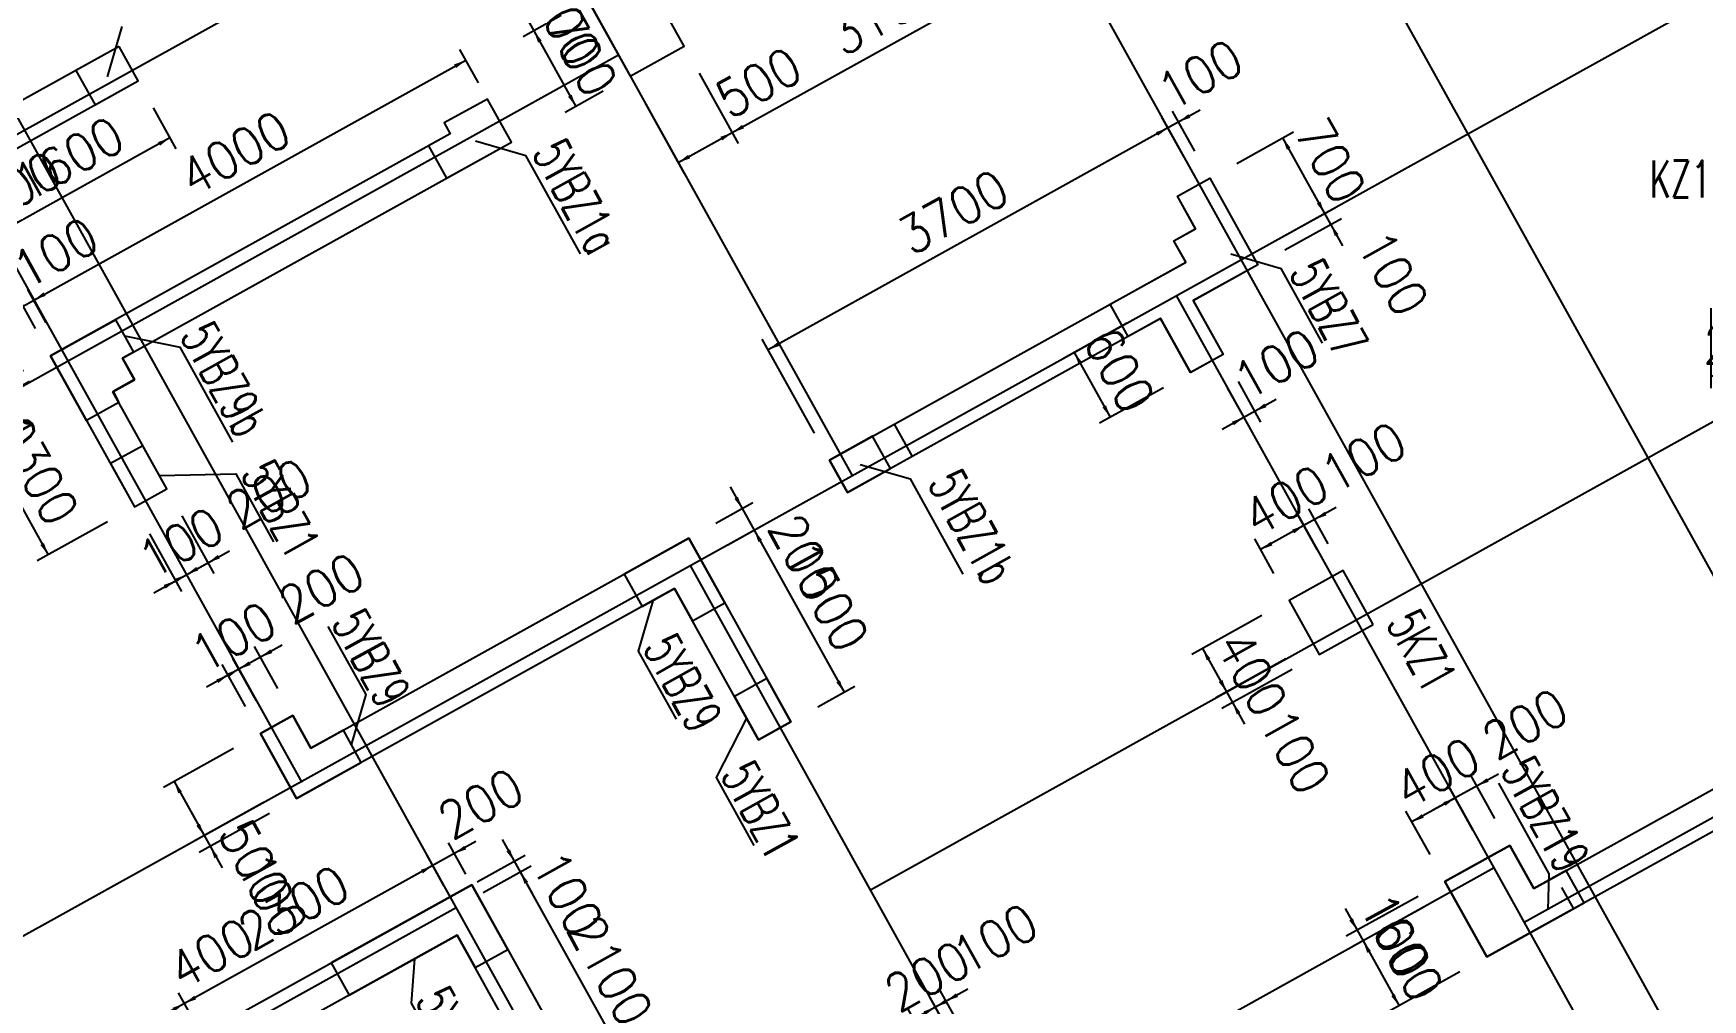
# Model space of a CAD drawing. Extents: x 387171 to 699106, y 11966 to 245688.
# Drawn here: x 496731 to 510241, y 121689 to 129511 of the extents above; entities that cross this region are included whole.
import ezdxf

# ---------------------------------------------------------------- set-up
doc = ezdxf.new("R2010")
doc.units = 0
doc.header["$LTSCALE"] = 100
doc.header["$MEASUREMENT"] = 0
doc.linetypes.add('DASHED', pattern=[19.05, 12.7, -6.35])
for name, color, linetype in [('b边缘构件', 235, 'Continuous'), ('colu-主楼', 7, 'Continuous'), ('COLU_DASH', 9, 'DASHED'), ('DIM', 3, 'Continuous'), ('DOTE', 253, 'Continuous'), ('NUM', 7, 'Continuous'), ('wall-主楼', 2, 'Continuous'), ('Y阴影', 254, 'Continuous'), ('小尺寸', 4, 'Continuous'), ('边缘构件标注', 1, 'Continuous')]:
    doc.layers.add(name, color=color, linetype=linetype)
doc.styles.get("Standard").update_dxf_attribs({"font": 'standard'})
doc.dimstyles.get("Standard").update_dxf_attribs({"dimtxt": 300, "dimasz": 100, "dimexe": 100, "dimexo": 250, "dimgap": 100, "dimtad": 0, "dimtoh": 1, "dimdec": 0, "dimdsep": 46, "dimcen": 0.09, "dimclrt": 7, "dimadec": 0, "dimazin": 0, "dimtfac": 1, "dimtdec": 4, "dimtofl": 0, "dimtmove": 0, "dimatfit": 3, "dimfxl": 1, "dimtolj": 1, "dimtzin": 0, "dimarcsym": 0})

# ---------------------------------------------------------------- blocks, each defined once
blk = doc.blocks.new('*D3189')
at = {"layer": '小尺寸', "color": 0, "linetype": 'ByBlock', "lineweight": -2}
for p, q in [((507276, 125672), (506839, 125429)), ((507210, 125380), (507053, 125663)), ((507122, 125332), (506965, 125614))]:
    blk.add_line(p, q, dxfattribs=at)
for points in [[(507014, 125527), (506935, 125463), (506918, 125493)], [(507101, 125575), (507181, 125638), (507197, 125609)]]:
    blk.add_solid(points, dxfattribs=at)
at = {"layer": '小尺寸', "color": 7, "linetype": 'Continuous', "lineweight": -2, "insert": (507496, 126080), "char_height": 300, "width": 476.67, "attachment_point": 5, "rotation": 29.0454}
blk.add_mtext('100', dxfattribs=at)
blk = doc.blocks.new('*D3928')
at = {"layer": '小尺寸', "color": 0, "linetype": 'ByBlock', "lineweight": -2}
for p, q in [((507014, 125527), (506664, 125332)), ((507122, 125332), (506965, 125614)), ((506772, 125138), (506616, 125420))]:
    blk.add_line(p, q, dxfattribs=at)
for points in [[(507014, 125527), (506935, 125463), (506918, 125493)], [(506664, 125332), (506744, 125395), (506760, 125366)]]:
    blk.add_solid(points, dxfattribs=at)
at = {"layer": '小尺寸', "color": 7, "linetype": 'Continuous', "lineweight": -2, "insert": (506867, 125731), "char_height": 300, "width": 576.67, "attachment_point": 5, "rotation": 29.0454}
blk.add_mtext('400', dxfattribs=at)
blk = doc.blocks.new('*D3525')
at = {"layer": '小尺寸', "color": 0, "linetype": 'ByBlock', "lineweight": -2}
for p, q in [((506675, 124798), (506107, 124482)), ((506194, 124531), (506389, 124181)), ((506869, 124448), (506301, 124132))]:
    blk.add_line(p, q, dxfattribs=at)
for points in [[(506194, 124531), (506257, 124451), (506228, 124435)], [(506389, 124181), (506325, 124260), (506355, 124277)]]:
    blk.add_solid(points, dxfattribs=at)
at = {"layer": '小尺寸', "color": 7, "linetype": 'Continuous', "lineweight": -2, "insert": (506593, 124328), "char_height": 300, "width": 576.67, "attachment_point": 5, "rotation": 299.0454}
blk.add_mtext('400', dxfattribs=at)
blk = doc.blocks.new('*D4419')
at = {"layer": '小尺寸', "color": 0, "linetype": 'ByBlock', "lineweight": -2}
for p, q in [((506869, 124448), (506301, 124132)), ((506291, 124356), (506534, 123919)), ((506918, 124361), (506350, 124045))]:
    blk.add_line(p, q, dxfattribs=at)
for points in [[(506389, 124181), (506325, 124260), (506355, 124277)], [(506437, 124094), (506500, 124014), (506471, 123998)]]:
    blk.add_solid(points, dxfattribs=at)
at = {"layer": '小尺寸', "color": 7, "linetype": 'Continuous', "lineweight": -2, "insert": (506942, 123699), "char_height": 300, "width": 476.67, "attachment_point": 5, "rotation": 299.0454}
blk.add_mtext('100', dxfattribs=at)
blk = doc.blocks.new('*D39')
at = {"layer": '小尺寸', "color": 0, "linetype": 'ByBlock', "lineweight": -2}
for p, q in [((501004, 129655), (500695, 129484)), ((500782, 129532), (501122, 128920)), ((501344, 129043), (501035, 128872))]:
    blk.add_line(p, q, dxfattribs=at)
for points in [[(500782, 129532), (500845, 129453), (500816, 129437)], [(501122, 128920), (501059, 128999), (501088, 129016)]]:
    blk.add_solid(points, dxfattribs=at)
at = {"layer": '小尺寸', "color": 7, "linetype": 'Continuous', "lineweight": -2, "insert": (501171, 129348), "char_height": 300, "width": 566.67, "attachment_point": 5, "rotation": 299.0454}
blk.add_mtext('700', dxfattribs=at)
blk = doc.blocks.new('*D4367')
at = {"layer": '小尺寸', "color": 0, "linetype": 'ByBlock', "lineweight": -2}
for p, q in [((502121, 129189), (502436, 128620)), ((501683, 128946), (501999, 128378)), ((501950, 128465), (502388, 128708))]:
    blk.add_line(p, q, dxfattribs=at)
for points in [[(502388, 128708), (502308, 128645), (502292, 128674)], [(501950, 128465), (502030, 128528), (502046, 128499)]]:
    blk.add_solid(points, dxfattribs=at)
at = {"layer": '小尺寸', "color": 7, "linetype": 'Continuous', "lineweight": -2, "insert": (502601, 129113), "char_height": 300, "width": 566.67, "attachment_point": 5, "rotation": 29.0454}
blk.add_mtext('500', dxfattribs=at)
blk = doc.blocks.new('*D1848')
at = {"layer": '小尺寸', "color": 0, "linetype": 'ByBlock', "lineweight": -2}
for p, q in [((496652, 126781), (496084, 126465)), ((496074, 126689), (496317, 126251)), ((496700, 126693), (496132, 126378))]:
    blk.add_line(p, q, dxfattribs=at)
for points in [[(496171, 126514), (496108, 126593), (496137, 126609)], [(496220, 126426), (496283, 126347), (496254, 126331)]]:
    blk.add_solid(points, dxfattribs=at)
at = {"layer": '小尺寸', "color": 7, "linetype": 'Continuous', "lineweight": -2, "insert": (496480, 126472), "char_height": 300, "width": 476.67, "attachment_point": 5, "rotation": 299.0454}
blk.add_mtext('100', dxfattribs=at)
blk = doc.blocks.new('*D2773')
at = {"layer": '小尺寸', "color": 0, "linetype": 'ByBlock', "lineweight": -2}
for p, q in [((496700, 126693), (496132, 126378)), ((496220, 126426), (496851, 125290)), ((497332, 125557), (496763, 125241))]:
    blk.add_line(p, q, dxfattribs=at)
for points in [[(496220, 126426), (496283, 126347), (496254, 126331)], [(496851, 125290), (496788, 125369), (496817, 125385)]]:
    blk.add_solid(points, dxfattribs=at)
at = {"layer": '小尺寸', "color": 7, "linetype": 'Continuous', "lineweight": -2, "insert": (496754, 125979), "char_height": 300, "width": 690, "attachment_point": 5, "rotation": 299.0454}
blk.add_mtext('1300', dxfattribs=at)
blk = doc.blocks.new('*D4433')
at = {"layer": '小尺寸', "color": 0, "linetype": 'ByBlock', "lineweight": -2}
for p, q in [((500588, 129882), (500879, 129357)), ((500907, 129830), (500598, 129658)), ((501004, 129655), (500695, 129484))]:
    blk.add_line(p, q, dxfattribs=at)
for points in [[(500685, 129707), (500622, 129786), (500651, 129802)], [(500782, 129532), (500845, 129453), (500816, 129437)]]:
    blk.add_solid(points, dxfattribs=at)
at = {"layer": '小尺寸', "color": 7, "linetype": 'Continuous', "lineweight": -2, "insert": (501033, 129596), "char_height": 300, "width": 566.67, "attachment_point": 5, "rotation": 299.0454}
blk.add_mtext('200', dxfattribs=at)
blk = doc.blocks.new('*D245')
at = {"layer": '小尺寸', "color": 0, "linetype": 'ByBlock', "lineweight": -2}
for p, q in [((504831, 130694), (505146, 130125)), ((502388, 128708), (505098, 130213)), ((502121, 129189), (502436, 128620))]:
    blk.add_line(p, q, dxfattribs=at)
for points in [[(505098, 130213), (505018, 130150), (505002, 130179)], [(502388, 128708), (502467, 128771), (502483, 128742)]]:
    blk.add_solid(points, dxfattribs=at)
at = {"layer": '小尺寸', "color": 7, "linetype": 'Continuous', "lineweight": -2, "insert": (503621, 129679), "char_height": 300, "width": 775, "attachment_point": 5, "rotation": 29.0454}
blk.add_mtext('3100', dxfattribs=at)
blk = doc.blocks.new('*D755')
at = {"layer": '小尺寸', "color": 0, "linetype": 'ByBlock', "lineweight": -2}
for p, q in [((505582, 127165), (505069, 126879)), ((505156, 126928), (505447, 126404)), ((505879, 126643), (505360, 126355))]:
    blk.add_line(p, q, dxfattribs=at)
for points in [[(505156, 126928), (505219, 126849), (505190, 126833)], [(505447, 126404), (505384, 126483), (505413, 126499)]]:
    blk.add_solid(points, dxfattribs=at)
at = {"layer": '小尺寸', "color": 7, "linetype": 'Continuous', "lineweight": -2, "insert": (505520, 126787), "char_height": 300, "width": 556.67, "attachment_point": 5, "rotation": 299.0454}
blk.add_mtext('600', dxfattribs=at)
blk = doc.blocks.new('*D377')
at = {"layer": '小尺寸', "color": 0, "linetype": 'ByBlock', "lineweight": -2}
for p, q in [((506472, 128459), (506930, 128714)), ((506842, 128665), (507182, 128053)), ((506812, 127848), (507269, 128102))]:
    blk.add_line(p, q, dxfattribs=at)
for points in [[(506842, 128665), (506905, 128586), (506876, 128570)], [(507182, 128053), (507119, 128133), (507148, 128149)]]:
    blk.add_solid(points, dxfattribs=at)
at = {"layer": '小尺寸', "color": 7, "linetype": 'Continuous', "lineweight": -2, "insert": (507231, 128481), "char_height": 300, "width": 566.67, "attachment_point": 5, "rotation": 299.0454}
blk.add_mtext('700', dxfattribs=at)
blk = doc.blocks.new('*D1267')
at = {"layer": '小尺寸', "color": 0, "linetype": 'ByBlock', "lineweight": -2}
for p, q in [((507085, 128228), (507328, 127791)), ((506812, 127848), (507269, 128102)), ((506860, 127760), (507318, 128014))]:
    blk.add_line(p, q, dxfattribs=at)
for points in [[(507182, 128053), (507119, 128133), (507148, 128149)], [(507231, 127966), (507294, 127886), (507265, 127870)]]:
    blk.add_solid(points, dxfattribs=at)
at = {"layer": '小尺寸', "color": 7, "linetype": 'Continuous', "lineweight": -2, "insert": (507736, 127571), "char_height": 300, "width": 476.67, "attachment_point": 5, "rotation": 299.0454}
blk.add_mtext('100', dxfattribs=at)
blk = doc.blocks.new('*D857')
at = {"layer": '小尺寸', "color": 0, "linetype": 'ByBlock', "lineweight": -2}
for p, q in [((506394, 126643), (506576, 126315)), ((506481, 126692), (506664, 126363)), ((506790, 126548), (506353, 126305))]:
    blk.add_line(p, q, dxfattribs=at)
for points in [[(506615, 126451), (506694, 126514), (506711, 126485)], [(506528, 126402), (506448, 126339), (506432, 126368)]]:
    blk.add_solid(points, dxfattribs=at)
at = {"layer": '小尺寸', "color": 7, "linetype": 'Continuous', "lineweight": -2, "insert": (506790, 126834), "char_height": 300, "width": 476.67, "attachment_point": 5, "rotation": 29.0454}
blk.add_mtext('100', dxfattribs=at)
blk = doc.blocks.new('*D1763')
at = {"layer": '小尺寸', "color": 0, "linetype": 'ByBlock', "lineweight": -2}
for p, q in [((506175, 128891), (505738, 128649)), ((506044, 128508), (505864, 128833)), ((506132, 128557), (505951, 128882))]:
    blk.add_line(p, q, dxfattribs=at)
for points in [[(506000, 128794), (506079, 128857), (506095, 128828)], [(505913, 128746), (505833, 128683), (505817, 128712)]]:
    blk.add_solid(points, dxfattribs=at)
at = {"layer": '小尺寸', "color": 7, "linetype": 'Continuous', "lineweight": -2, "insert": (506174, 129177), "char_height": 300, "width": 476.67, "attachment_point": 5, "rotation": 29.0454}
blk.add_mtext('100', dxfattribs=at)
blk = doc.blocks.new('*D1368')
at = {"layer": '小尺寸', "color": 0, "linetype": 'ByBlock', "lineweight": -2}
for p, q in [((508589, 123515), (508064, 123224)), ((508559, 123156), (508365, 123506)), ((508384, 123059), (508190, 123409))]:
    blk.add_line(p, q, dxfattribs=at)
for points in [[(508414, 123418), (508493, 123481), (508509, 123452)], [(508239, 123321), (508159, 123258), (508143, 123287)]]:
    blk.add_solid(points, dxfattribs=at)
at = {"layer": '小尺寸', "color": 7, "linetype": 'Continuous', "lineweight": -2, "insert": (508804, 123921), "char_height": 300, "width": 566.67, "attachment_point": 5, "rotation": 29.0454}
blk.add_mtext('200', dxfattribs=at)
blk = doc.blocks.new('*D2276')
at = {"layer": '小尺寸', "color": 0, "linetype": 'ByBlock', "lineweight": -2}
for p, q in [((508384, 123059), (508190, 123409)), ((508035, 122865), (507840, 123214)), ((508239, 123321), (507889, 123127))]:
    blk.add_line(p, q, dxfattribs=at)
for points in [[(508239, 123321), (508159, 123258), (508143, 123287)], [(507889, 123127), (507968, 123190), (507985, 123161)]]:
    blk.add_solid(points, dxfattribs=at)
at = {"layer": '小尺寸', "color": 7, "linetype": 'Continuous', "lineweight": -2, "insert": (508091, 123525), "char_height": 300, "width": 576.67, "attachment_point": 5, "rotation": 29.0454}
blk.add_mtext('400', dxfattribs=at)
blk = doc.blocks.new('*D2991')
at = {"layer": '小尺寸', "color": 0, "linetype": 'ByBlock', "lineweight": -2}
for p, q in [((507347, 122426), (507590, 121989)), ((507938, 122525), (507357, 122202)), ((507986, 122437), (507406, 122115))]:
    blk.add_line(p, q, dxfattribs=at)
for points in [[(507445, 122251), (507381, 122330), (507411, 122346)], [(507493, 122164), (507556, 122084), (507527, 122068)]]:
    blk.add_solid(points, dxfattribs=at)
at = {"layer": '小尺寸', "color": 7, "linetype": 'Continuous', "lineweight": -2, "insert": (507754, 122209), "char_height": 300, "width": 476.67, "attachment_point": 5, "rotation": 299.0454}
blk.add_mtext('100', dxfattribs=at)
blk = doc.blocks.new('*D2736')
at = {"layer": '小尺寸', "color": 0, "linetype": 'ByBlock', "lineweight": -2}
for p, q in [((507986, 122437), (507406, 122115)), ((507493, 122164), (507784, 121639)), ((508277, 121913), (507697, 121590))]:
    blk.add_line(p, q, dxfattribs=at)
for points in [[(507493, 122164), (507556, 122084), (507527, 122068)], [(507784, 121639), (507721, 121718), (507750, 121734)]]:
    blk.add_solid(points, dxfattribs=at)
at = {"layer": '小尺寸', "color": 7, "linetype": 'Continuous', "lineweight": -2, "insert": (507857, 122023), "char_height": 300, "width": 556.67, "attachment_point": 5, "rotation": 299.0454}
blk.add_mtext('600', dxfattribs=at)
blk = doc.blocks.new('*D660')
at = {"layer": '小尺寸', "color": 0, "linetype": 'ByBlock', "lineweight": -2}
for p, q in [((496473, 127206), (496910, 127449)), ((496836, 127169), (496686, 127439)), ((496749, 127121), (496599, 127391))]:
    blk.add_line(p, q, dxfattribs=at)
for points in [[(496735, 127352), (496814, 127415), (496830, 127386)], [(496648, 127303), (496568, 127240), (496552, 127269)]]:
    blk.add_solid(points, dxfattribs=at)
at = {"layer": '小尺寸', "color": 7, "linetype": 'Continuous', "lineweight": -2, "insert": (496909, 127735), "char_height": 300, "width": 476.67, "attachment_point": 5, "rotation": 29.0454}
blk.add_mtext('100', dxfattribs=at)
blk = doc.blocks.new('*D1546')
at = {"layer": '小尺寸', "color": 0, "linetype": 'ByBlock', "lineweight": -2}
for p, q in [((496735, 127352), (500232, 129294)), ((500333, 129111), (500183, 129381)), ((496836, 127169), (496686, 127439))]:
    blk.add_line(p, q, dxfattribs=at)
for points in [[(500232, 129294), (500153, 129231), (500136, 129260)], [(496735, 127352), (496814, 127415), (496830, 127386)]]:
    blk.add_solid(points, dxfattribs=at)
at = {"layer": '小尺寸', "color": 7, "linetype": 'Continuous', "lineweight": -2, "insert": (498362, 128542), "char_height": 300, "width": 790, "attachment_point": 5, "rotation": 29.0454}
blk.add_mtext('4000', dxfattribs=at)
blk = doc.blocks.new('*D1161')
at = {"layer": '小尺寸', "color": 0, "linetype": 'ByBlock', "lineweight": -2}
for p, q in [((497701, 128908), (497884, 128578)), ((497836, 128665), (496437, 127889)), ((496302, 128131), (496486, 127801))]:
    blk.add_line(p, q, dxfattribs=at)
for points in [[(497836, 128665), (497756, 128602), (497740, 128631)], [(496437, 127889), (496516, 127952), (496533, 127923)]]:
    blk.add_solid(points, dxfattribs=at)
at = {"layer": '小尺寸', "color": 7, "linetype": 'Continuous', "lineweight": -2, "insert": (497015, 128495), "char_height": 300, "width": 685, "attachment_point": 5, "rotation": 29.0454}
blk.add_mtext('1600', dxfattribs=at)
blk = doc.blocks.new('*D2054')
at = {"layer": '小尺寸', "color": 0, "linetype": 'ByBlock', "lineweight": -2}
for p, q in [((496215, 128082), (496398, 127753)), ((496302, 128131), (496486, 127801)), ((496612, 127986), (496175, 127743))]:
    blk.add_line(p, q, dxfattribs=at)
for points in [[(496437, 127889), (496516, 127952), (496533, 127923)], [(496350, 127840), (496270, 127777), (496254, 127806)]]:
    blk.add_solid(points, dxfattribs=at)
at = {"layer": '小尺寸', "color": 7, "linetype": 'Continuous', "lineweight": -2, "insert": (496611, 128271), "char_height": 300, "width": 476.67, "attachment_point": 5, "rotation": 29.0454}
blk.add_mtext('100', dxfattribs=at)
blk = doc.blocks.new('*D1638')
at = {"layer": '小尺寸', "color": 0, "linetype": 'ByBlock', "lineweight": -2}
for p, q in [((498351, 123721), (497783, 123405)), ((497870, 123454), (498113, 123017)), ((498594, 123284), (498026, 122968))]:
    blk.add_line(p, q, dxfattribs=at)
for points in [[(497870, 123454), (497933, 123375), (497904, 123358)], [(498113, 123017), (498050, 123096), (498079, 123112)]]:
    blk.add_solid(points, dxfattribs=at)
at = {"layer": '小尺寸', "color": 7, "linetype": 'Continuous', "lineweight": -2, "insert": (498518, 122803), "char_height": 300, "width": 566.67, "attachment_point": 5, "rotation": 299.0454}
blk.add_mtext('500', dxfattribs=at)
blk = doc.blocks.new('*D2532')
at = {"layer": '小尺寸', "color": 0, "linetype": 'ByBlock', "lineweight": -2}
for p, q in [((498594, 123284), (498026, 122968)), ((498016, 123192), (498259, 122755)), ((498642, 123196), (498074, 122881))]:
    blk.add_line(p, q, dxfattribs=at)
for points in [[(498113, 123017), (498050, 123096), (498079, 123112)], [(498162, 122929), (498225, 122850), (498196, 122834)]]:
    blk.add_solid(points, dxfattribs=at)
at = {"layer": '小尺寸', "color": 7, "linetype": 'Continuous', "lineweight": -2, "insert": (498667, 122535), "char_height": 300, "width": 476.67, "attachment_point": 5, "rotation": 299.0454}
blk.add_mtext('100', dxfattribs=at)
blk = doc.blocks.new('*D2733')
at = {"layer": '小尺寸', "color": 0, "linetype": 'ByBlock', "lineweight": -2}
for p, q in [((497671, 125460), (497931, 124993)), ((497759, 125508), (498018, 125042)), ((497707, 124983), (498144, 125226))]:
    blk.add_line(p, q, dxfattribs=at)
for points in [[(497970, 125129), (498049, 125192), (498065, 125163)], [(497882, 125080), (497803, 125017), (497787, 125046)]]:
    blk.add_solid(points, dxfattribs=at)
at = {"layer": '小尺寸', "color": 7, "linetype": 'Continuous', "lineweight": -2, "insert": (497924, 125389), "char_height": 300, "width": 476.67, "attachment_point": 5, "rotation": 29.0454}
blk.add_mtext('100', dxfattribs=at)
blk = doc.blocks.new('*D2475')
at = {"layer": '小尺寸', "color": 0, "linetype": 'ByBlock', "lineweight": -2}
for p, q in [((497934, 125605), (498193, 125139)), ((497759, 125508), (498018, 125042)), ((497795, 125032), (498319, 125323))]:
    blk.add_line(p, q, dxfattribs=at)
for points in [[(498144, 125226), (498224, 125289), (498240, 125260)], [(497970, 125129), (497890, 125066), (497874, 125095)]]:
    blk.add_solid(points, dxfattribs=at)
at = {"layer": '小尺寸', "color": 7, "linetype": 'Continuous', "lineweight": -2, "insert": (498636, 125785), "char_height": 300, "width": 566.67, "attachment_point": 5, "rotation": 29.0454}
blk.add_mtext('200', dxfattribs=at)
blk = doc.blocks.new('*D3244')
at = {"layer": '小尺寸', "color": 0, "linetype": 'ByBlock', "lineweight": -2}
for p, q in [((498744, 124558), (498220, 124266)), ((498536, 124109), (498346, 124451)), ((498711, 124207), (498521, 124548))]:
    blk.add_line(p, q, dxfattribs=at)
for points in [[(498569, 124461), (498649, 124524), (498665, 124495)], [(498395, 124364), (498315, 124300), (498299, 124330)]]:
    blk.add_solid(points, dxfattribs=at)
at = {"layer": '小尺寸', "color": 7, "linetype": 'Continuous', "lineweight": -2, "insert": (499061, 125020), "char_height": 300, "width": 566.67, "attachment_point": 5, "rotation": 29.0454}
blk.add_mtext('200', dxfattribs=at)
blk = doc.blocks.new('*D2987')
at = {"layer": '小尺寸', "color": 0, "linetype": 'ByBlock', "lineweight": -2}
for p, q in [((498569, 124461), (498132, 124218)), ((498536, 124109), (498346, 124451)), ((498448, 124061), (498259, 124402))]:
    blk.add_line(p, q, dxfattribs=at)
for points in [[(498307, 124315), (498228, 124252), (498212, 124281)], [(498395, 124364), (498474, 124427), (498490, 124398)]]:
    blk.add_solid(points, dxfattribs=at)
at = {"layer": '小尺寸', "color": 7, "linetype": 'Continuous', "lineweight": -2, "insert": (498349, 124624), "char_height": 300, "width": 476.67, "attachment_point": 5, "rotation": 29.0454}
blk.add_mtext('100', dxfattribs=at)
blk = doc.blocks.new('*D3731')
at = {"layer": '小尺寸', "color": 0, "linetype": 'ByBlock', "lineweight": -2}
for p, q in [((502371, 125839), (502662, 125314)), ((502256, 125546), (502555, 125713)), ((502353, 125371), (502652, 125538))]:
    blk.add_line(p, q, dxfattribs=at)
for points in [[(502468, 125664), (502405, 125743), (502434, 125760)], [(502565, 125489), (502628, 125410), (502599, 125394)]]:
    blk.add_solid(points, dxfattribs=at)
at = {"layer": '小尺寸', "color": 7, "linetype": 'Continuous', "lineweight": -2, "insert": (502970, 125275), "char_height": 300, "width": 566.67, "attachment_point": 5, "rotation": 299.0454}
blk.add_mtext('200', dxfattribs=at)
blk = doc.blocks.new('*D3469')
at = {"layer": '小尺寸', "color": 0, "linetype": 'ByBlock', "lineweight": -2}
for p, q in [((502353, 125371), (502652, 125538)), ((502565, 125489), (503293, 124178)), ((503081, 124060), (503381, 124226))]:
    blk.add_line(p, q, dxfattribs=at)
for points in [[(502565, 125489), (502628, 125410), (502599, 125394)], [(503293, 124178), (503230, 124257), (503259, 124273)]]:
    blk.add_solid(points, dxfattribs=at)
at = {"layer": '小尺寸', "color": 7, "linetype": 'Continuous', "lineweight": -2, "insert": (503148, 124955), "char_height": 300, "width": 690, "attachment_point": 5, "rotation": 299.0454}
blk.add_mtext('1500', dxfattribs=at)
blk = doc.blocks.new('*D4213')
at = {"layer": '小尺寸', "color": 0, "linetype": 'ByBlock', "lineweight": -2}
for p, q in [((500526, 122984), (500769, 122547)), ((500323, 122642), (500711, 122858)), ((500371, 122555), (500759, 122771))]:
    blk.add_line(p, q, dxfattribs=at)
for points in [[(500623, 122809), (500560, 122889), (500589, 122905)], [(500672, 122722), (500735, 122643), (500706, 122627)]]:
    blk.add_solid(points, dxfattribs=at)
at = {"layer": '小尺寸', "color": 7, "linetype": 'Continuous', "lineweight": -2, "insert": (501055, 122548), "char_height": 300, "width": 476.67, "attachment_point": 5, "rotation": 299.0454}
blk.add_mtext('100', dxfattribs=at)
blk = doc.blocks.new('*D3985')
at = {"layer": '小尺寸', "color": 0, "linetype": 'ByBlock', "lineweight": -2}
for p, q in [((500371, 122555), (500759, 122771)), ((500672, 122722), (501691, 120886)), ((501391, 120719), (501779, 120935))]:
    blk.add_line(p, q, dxfattribs=at)
for points in [[(500672, 122722), (500735, 122643), (500706, 122627)], [(501691, 120886), (501628, 120965), (501657, 120982)]]:
    blk.add_solid(points, dxfattribs=at)
at = {"layer": '小尺寸', "color": 7, "linetype": 'Continuous', "lineweight": -2, "insert": (501400, 121925), "char_height": 300, "width": 775, "attachment_point": 5, "rotation": 299.0454}
blk.add_mtext('2100', dxfattribs=at)
blk = doc.blocks.new('*D467')
at = {"layer": '小尺寸', "color": 0, "linetype": 'ByBlock', "lineweight": -2}
for p, q in [((500313, 122968), (499789, 122677)), ((500231, 122705), (500090, 122958)), ((500056, 122608), (499915, 122861))]:
    blk.add_line(p, q, dxfattribs=at)
for points in [[(500139, 122871), (500218, 122934), (500234, 122905)], [(499964, 122774), (499884, 122711), (499868, 122740)]]:
    blk.add_solid(points, dxfattribs=at)
at = {"layer": '小尺寸', "color": 7, "linetype": 'Continuous', "lineweight": -2, "insert": (500352, 123276), "char_height": 300, "width": 566.67, "attachment_point": 5, "rotation": 29.0454}
blk.add_mtext('200', dxfattribs=at)
blk = doc.blocks.new('*D1477')
at = {"layer": '小尺寸', "color": 0, "linetype": 'ByBlock', "lineweight": -2}
for p, q in [((504294, 121774), (503857, 121531)), ((504295, 121360), (504071, 121764)), ((504208, 121311), (503983, 121715))]:
    blk.add_line(p, q, dxfattribs=at)
for points in [[(504119, 121676), (504198, 121740), (504215, 121710)], [(504032, 121628), (503952, 121565), (503936, 121594)]]:
    blk.add_solid(points, dxfattribs=at)
at = {"layer": '小尺寸', "color": 7, "linetype": 'Continuous', "lineweight": -2, "insert": (504514, 122182), "char_height": 300, "width": 476.67, "attachment_point": 5, "rotation": 29.0454}
blk.add_mtext('100', dxfattribs=at)
blk = doc.blocks.new('*D1083')
at = {"layer": '小尺寸', "color": 0, "linetype": 'ByBlock', "lineweight": -2}
for p, q in [((504207, 121725), (503682, 121434)), ((504033, 121214), (503808, 121618)), ((504208, 121311), (503983, 121715))]:
    blk.add_line(p, q, dxfattribs=at)
for points in [[(504032, 121628), (504111, 121691), (504127, 121662)], [(503857, 121531), (503778, 121468), (503761, 121497)]]:
    blk.add_solid(points, dxfattribs=at)
at = {"layer": '小尺寸', "color": 7, "linetype": 'Continuous', "lineweight": -2, "insert": (503967, 121878), "char_height": 300, "width": 566.67, "attachment_point": 5, "rotation": 29.0454}
blk.add_mtext('200', dxfattribs=at)
blk = doc.blocks.new('*D1528')
at = {"layer": '小尺寸', "color": 0, "linetype": 'ByBlock', "lineweight": -2}
for p, q in [((506044, 128508), (505864, 128833)), ((505912, 128746), (502678, 126949)), ((503053, 126275), (502629, 127037))]:
    blk.add_line(p, q, dxfattribs=at)
for points in [[(505912, 128746), (505833, 128683), (505817, 128712)], [(502678, 126949), (502757, 127013), (502773, 126983)]]:
    blk.add_solid(points, dxfattribs=at)
at = {"layer": '小尺寸', "color": 7, "linetype": 'Continuous', "lineweight": -2, "insert": (504174, 128066), "char_height": 300, "width": 780, "attachment_point": 5, "rotation": 29.0454}
blk.add_mtext('3700', dxfattribs=at)
blk = doc.blocks.new('*D1272')
at = {"layer": '小尺寸', "color": 0, "linetype": 'ByBlock', "lineweight": -2}
for p, q in [((500031, 122652), (499915, 122861)), ((499964, 122774), (497953, 121657)), ((498021, 121536), (497905, 121745))]:
    blk.add_line(p, q, dxfattribs=at)
for points in [[(499964, 122774), (499884, 122711), (499868, 122740)], [(497953, 121657), (498033, 121720), (498049, 121691)]]:
    blk.add_solid(points, dxfattribs=at)
at = {"layer": '小尺寸', "color": 7, "linetype": 'Continuous', "lineweight": -2, "insert": (498837, 122434), "char_height": 300, "width": 780, "attachment_point": 5, "rotation": 29.0454}
blk.add_mtext('2300', dxfattribs=at)
blk = doc.blocks.new('*D2064')
at = {"layer": '小尺寸', "color": 0, "linetype": 'ByBlock', "lineweight": -2}
for p, q in [((498021, 121536), (497905, 121745)), ((497953, 121657), (497604, 121463)), ((497671, 121342), (497555, 121551))]:
    blk.add_line(p, q, dxfattribs=at)
for points in [[(497953, 121657), (497874, 121594), (497858, 121623)], [(497604, 121463), (497683, 121526), (497699, 121497)]]:
    blk.add_solid(points, dxfattribs=at)
at = {"layer": '小尺寸', "color": 7, "linetype": 'Continuous', "lineweight": -2, "insert": (498172, 122064), "char_height": 300, "width": 576.67, "attachment_point": 5, "rotation": 29.0454}
blk.add_mtext('400', dxfattribs=at)
blk = doc.blocks.new('*D2450')
at = {"layer": 'DIM', "color": 0, "linetype": 'ByBlock', "lineweight": -2}
for p, q in [((510308, 127288), (510308, 126638)), ((510558, 127288), (510558, 126638)), ((510308, 126738), (510558, 126738))]:
    blk.add_line(p, q, dxfattribs=at)
for points in [[(510308, 126738), (510408, 126755), (510408, 126721)], [(510558, 126738), (510458, 126721), (510458, 126755)]]:
    blk.add_solid(points, dxfattribs=at)
at = {"layer": 'DIM', "color": 7, "linetype": 'Continuous', "lineweight": -2, "insert": (510598, 126988), "char_height": 300, "width": 566.67, "attachment_point": 5}
blk.add_mtext('250', dxfattribs=at)

msp = doc.modelspace()

# ---------------------------------------------------------------- hatches: boundary and pattern name
at = {"layer": 'Y阴影'}
h = msp.add_hatch(dxfattribs=at)
h.set_pattern_fill('ANSI31', color=256, scale=25, angle=-60.95463, style=0)
h.set_pattern_definition([])
h.paths.add_polyline_path([(497424.5, 129406), (497074.8, 129211.8), (497230.1, 128932.1), (497579.8, 129126.3)], flags=0)
h = msp.add_hatch(dxfattribs=at)
h.set_pattern_fill('ANSI31', color=256, scale=25, angle=-60.95463, style=0)
h.set_pattern_definition([])
h.paths.add_polyline_path([(499930.2, 128601.4), (500075.9, 128339.1), (500600.4, 128630.4), (500406.2, 128980.1), (500056.5, 128785.9), (500105.1, 128698.5)], flags=0)
h = msp.add_hatch(dxfattribs=at)
h.set_pattern_fill('ANSI31', color=256, scale=25, angle=-60.95463, style=0)
h.set_pattern_definition([])
edge = h.paths.add_edge_path(flags=0)
edge.add_line((505447.2, 127318.5), (506057, 127657.2))
edge.add_arc((506055.8, 127659.4), 2.5, 299.04537, 389.04537)
edge.add_line((506057.9, 127660.6), (505962.1, 127833.2))
edge.add_line((505962.1, 127833.2), (506134.7, 127929.1))
edge.add_arc((506133.5, 127931.3), 2.5, 299.04537, 389.04537)
edge.add_line((506135.7, 127932.5), (505991.3, 128192.6))
edge.add_line((505991.3, 128192.6), (506253.5, 128338.3))
edge.add_line((506253.5, 128338.3), (506641.9, 127638.9))
edge.add_line((506641.9, 127638.9), (506117.4, 127347.6))
edge.add_line((506117.4, 127347.6), (506360.1, 126910.5))
edge.add_line((506360.1, 126910.5), (506097.9, 126764.8))
edge.add_line((506097.9, 126764.8), (505855.1, 127201.9))
edge.add_line((505855.1, 127201.9), (505592.9, 127056.3))
edge.add_line((505592.9, 127056.3), (505447.2, 127318.5))
h = msp.add_hatch(dxfattribs=at)
h.set_pattern_fill('ANSI31', color=256, scale=25, angle=-60.95463, style=0)
h.set_pattern_definition([])
h.paths.add_polyline_path([(497395, 127193.4), (497540.6, 126931.2), (497453.4, 126882.8), (497550.5, 126707.9), (497375.7, 126610.8), (497424, 126523.2), (497161.7, 126377.6), (496870.4, 126902.1)], flags=0)
h = msp.add_hatch(dxfattribs=at)
h.set_pattern_fill('ANSI31', color=256, scale=25, angle=-60.95463, style=0)
h.set_pattern_definition([])
h.paths.add_polyline_path([(503523.6, 126250.3), (503173.9, 126056.1), (503319.6, 125793.8), (503669.3, 125988)], flags=0)
h = msp.add_hatch(dxfattribs=at)
h.set_pattern_fill('ANSI31', color=256, scale=25, angle=-60.95463, style=0)
h.set_pattern_definition([])
h.paths.add_polyline_path([(497355.9, 126027.9), (497550.1, 125678.2), (497812.4, 125823.9), (497618.2, 126173.5)], flags=0)
h = msp.add_hatch(dxfattribs=at)
h.set_pattern_fill('ANSI31', color=256, scale=25, angle=-60.95463, style=0)
h.set_pattern_definition([])
h.paths.add_polyline_path([(502037.4, 125424.9), (501512.9, 125133.6), (501658.5, 124871.4), (501920.8, 125017), (502066.5, 124754.8), (502328.7, 124900.4)], flags=0)
h = msp.add_hatch(dxfattribs=at)
h.set_pattern_fill('ANSI31', color=256, scale=25, angle=-60.95463, style=0)
h.set_pattern_definition([])
h.paths.add_polyline_path([(502668.6, 124288.4), (502406.3, 124142.8), (502600.5, 123793.1), (502862.8, 123938.7)], flags=0)
h = msp.add_hatch(dxfattribs=at)
h.set_pattern_fill('ANSI31', color=256, scale=25, angle=-60.95463, style=0)
h.set_pattern_definition([])
h.paths.add_polyline_path([(498831.9, 123988), (498569.7, 123842.3), (498861, 123317.8), (499385.5, 123609.1), (499239.9, 123871.3), (498977.6, 123725.7)], flags=0)
h = msp.add_hatch(dxfattribs=at)
h.set_pattern_fill('ANSI31', color=256, scale=25, angle=-60.95463, style=0)
h.set_pattern_definition([])
h.paths.add_polyline_path([(509282.7, 122471.1), (509137.1, 122733.3), (508875.1, 122587.8), (508680.9, 122937.5), (508156.1, 122646.1), (508495.9, 122034.1)], flags=0)
h = msp.add_hatch(dxfattribs=at)
h.set_pattern_fill('ANSI31', color=256, scale=25, angle=-60.95463, style=0)
h.set_pattern_definition([])
h.paths.add_polyline_path([(500278.9, 122618.2), (499142.4, 121987.1), (499288.1, 121724.8), (500162.3, 122210.3), (500308, 121948), (500570.2, 122093.7)], flags=0)

# ---------------------------------------------------------------- linework, layer by layer
at = {"layer": 'b边缘构件'}
for points in [[(501707.9, 129931.8), (501970.2, 130077.4), (501824.5, 130339.7), (501125.1, 129951.3), (501562.1, 129164.5), (501999.2, 129407.2), (501707.9, 129931.8), (501970.2, 130077.4)], [(497424.5, 129406), (497074.8, 129211.8), (497230.1, 128932.1), (497579.8, 129126.3), (497424.5, 129406)], [(499930.2, 128601.4), (500075.9, 128339.1), (500600.4, 128630.4), (500406.2, 128980.1), (500056.5, 128785.9), (500105.1, 128698.5), (499930.2, 128601.4)], [(503523.6, 126250.3), (503173.9, 126056.1), (503319.6, 125793.8), (503669.3, 125988), (503523.6, 126250.3)], [(497355.9, 126027.9), (497550.1, 125678.2), (497812.4, 125823.9), (497618.2, 126173.5), (497355.9, 126027.9)], [(502037.4, 125424.9), (501512.9, 125133.6), (501658.5, 124871.4), (501920.8, 125017), (502066.5, 124754.8), (502328.7, 124900.4), (502037.4, 125424.9)], [(502668.6, 124288.4), (502406.3, 124142.8), (502600.5, 123793.1), (502862.8, 123938.7), (502668.6, 124288.4)], [(498831.9, 123988), (498569.7, 123842.3), (498861, 123317.8), (499385.5, 123609.1), (499239.9, 123871.3), (498977.6, 123725.7), (498831.9, 123988)], [(509282.7, 122471.1), (509137.1, 122733.3), (508875.1, 122587.8), (508680.9, 122937.5), (508156.1, 122646.1), (508495.9, 122034.1), (509282.7, 122471.1)], [(500278.9, 122618.2), (499142.4, 121987.1), (499288.1, 121724.8), (500162.3, 122210.3), (500308, 121948), (500570.2, 122093.7), (500278.9, 122618.2)]]:
    msp.add_lwpolyline(points, dxfattribs=at)
msp.add_lwpolyline([(505447.2, 127318.5), (506057, 127657.2, 0.4142136), (506057.9, 127660.6), (505962.1, 127833.2), (506134.7, 127929.1, 0.4142136), (506135.7, 127932.5), (505991.3, 128192.6), (506253.5, 128338.3), (506641.9, 127638.9), (506117.4, 127347.6), (506360.1, 126910.5), (506097.9, 126764.8), (505855.1, 127201.9), (505592.9, 127056.3)], format="xyb", close=True, dxfattribs=at)
msp.add_lwpolyline([(497395, 127193.4), (497540.6, 126931.2), (497453.4, 126882.8), (497550.5, 126707.9), (497375.7, 126610.8), (497424, 126523.2), (497161.7, 126377.6), (496870.4, 126902.1)], close=True, dxfattribs=at)
at = {"layer": 'colu-主楼'}
msp.add_lwpolyline([(507573.6, 124724.7), (507330.9, 125161.8), (506893.8, 124919.1), (507136.5, 124482)], close=True, dxfattribs=at)
at = {"layer": 'COLU_DASH'}
for p, q in [((499930.2, 128601.4), (500075.9, 128339.1)), ((503698.5, 126347.4), (503844.1, 126085.1)), ((509098.2, 122597.4), (509195.3, 122422.5))]:
    msp.add_line(p, q, dxfattribs=at)
at = {"layer": 'DOTE'}
for p, q in [((502447.3, 139310.9), (514847.8, 116981.6)), ((500611.4, 138291.3), (517042.2, 108704.7)), ((497469, 136534.8), (503360.6, 125925.9)), ((493535, 134350), (508021.3, 108264.7)), ((493010.4, 134058.7), (498903.6, 123447.1)), ((514017.7, 131849.4), (489999.1, 118510.8)), ((487231.8, 123493.9), (500591.1, 130912.9)), ((501467.2, 129335.4), (488112.4, 121908.1)), ((515472.7, 129229.4), (503506.2, 122574.1)), ((505982.4, 127384), (520761.7, 100771.3)), ((516832.1, 126781.5), (508798.3, 122313.5)), ((502049.7, 125196.8), (516832.5, 98577.7)), ((508553.3, 122754.6), (501998.8, 119109.3)), ((490727.4, 117199.4), (500152.6, 122433.7))]:
    msp.add_line(p, q, dxfattribs=at)
at = {"layer": 'wall-主楼'}
for points in [[(503830.5, 132082.8), (504097.5, 131602), (501125.1, 129951.3), (501562.1, 129164.5), (501999.2, 129407.2), (501707.9, 129931.8), (504505.5, 131485.4), (504092.8, 132228.5)], [(497424.5, 129406), (496218, 128736), (495912.1, 129286.8), (495632.4, 129131.4), (496093.6, 128300.9), (497579.8, 129126.3)], [(506097.6, 126764.7), (505854.9, 127201.8), (503319.6, 125793.8), (503173.9, 126056.1), (506058.9, 127658.3), (505961.8, 127833.1), (506136.6, 127930.2), (505991, 128192.5), (506253.3, 128338.1), (506641.7, 127638.7), (506117.1, 127347.4), (506359.9, 126910.3)], [(498861, 123317.8), (498569.7, 123842.3), (498831.9, 123988), (498977.6, 123725.7), (502037.4, 125424.9), (502862.8, 123938.7), (502600.5, 123793.1), (501920.8, 125017)], [(508874.8, 122587.7), (511235.3, 123898.5), (511769.3, 122936.9), (511507, 122791.2), (511215.7, 123315.8), (511040.9, 123218.7), (510943.8, 123393.5), (508495.9, 122034.1), (508156.1, 122646.1), (508680.6, 122937.4)], [(500162.3, 122210.3), (495354, 119540), (495451.1, 119365.2), (495276.3, 119268.1), (495446.2, 118962.1), (495183.9, 118816.4), (494771.3, 119559.5), (500278.9, 122618.2), (501347, 120694.9), (501084.8, 120549.2)]]:
    msp.add_lwpolyline(points, close=True, dxfattribs=at)
msp.add_lwpolyline([(500056.5, 128785.9), (500105.1, 128698.5), (496870.4, 126902.1), (497550.1, 125678.2), (497812.4, 125823.9), (497375.4, 126610.7), (497550.3, 126707.8), (497453.2, 126882.6), (500600.4, 128630.4), (500406.2, 128980.1), (500056.5, 128785.9)], dxfattribs=at)
at = {"layer": '边缘构件标注', "color": 200}
for p, q in [((497332.1, 129160.3), (497448.8, 129568.2)), ((500309.1, 128640.2), (500717, 128523.6)), ((501159, 127727.7), (500717, 128523.6)), ((506422, 127725.3), (506829.9, 127608.7)), ((507166, 127003.5), (506829.9, 127608.7)), ((497467.8, 127062.3), (497919.4, 126970)), ((498346.1, 126201.5), (497919.4, 126970)), ((503421.6, 126022.1), (503829.5, 125905.4)), ((504257.8, 125134.2), (503829.5, 125905.4))]:
    msp.add_line(p, q, dxfattribs=at)
for points in [[(497751.8, 125932.9), (498369, 125945.4), (498674.8, 125394.6)], [(501743.5, 124918.6), (501626.9, 124510.6), (501932.8, 123959.9)], [(499306.7, 123751), (499423.3, 124158.9), (499117.5, 124709.6)], [(502503.4, 123967.9), (502256.2, 123487.5), (502562.1, 122936.8)], [(508990.2, 122415.8), (508999.7, 122707), (508591.9, 123441.4)], [(499817, 122018.5), (499788.4, 121659.5), (500183.4, 120948)]]:
    msp.add_lwpolyline(points, dxfattribs=at)

# ---------------------------------------------------------------- texts
at = {"layer": 'NUM', "color": 200, "width": 0.7}
msp.add_text('KZ1', height=300, dxfattribs=at).set_placement((509812.5, 128181.8))
at = {"layer": '边缘构件标注', "color": 200, "width": 0.7}
for s, p in [('5YBZ1a', (500762.9, 128542.1)), ('5YBZ7', (506889.9, 127570.8)), ('5YBZ9b', (497912.9, 127062.1)), ('5YBZ1', (498404.3, 125943.2)), ('5YBZ1b', (503965.5, 125866.6)), ('5YBZ9', (499138.3, 124736.8)), ('5KZ1', (507675.8, 124732.7)), ('5YBZ9', (501660.3, 124535.1)), ('5YBZ19', (508601.8, 123543.3)), ('5YBZ1', (502288.7, 123506.4)), ('5YBZ9a', (499819.2, 121680))]:
    msp.add_text(s, height=300, rotation=299.04537, dxfattribs=at).set_placement(p)

# ---------------------------------------------------------------- dimensions: what is measured, and where the dimension line sits
at = {"layer": 'DIM', "color": 200}
dim = msp.add_aligned_dim(p1=(510308.1, 127537.9), p2=(510558.1, 127537.9), distance=-800, dimstyle='Standard', dxfattribs=at)
dim.commit()
dim.dimension.update_dxf_attribs({"geometry": '*D2450', "text_midpoint": (510090, 126987.9)})
at = {"layer": '小尺寸'}
for p1, p2, distance, picture, middle in [((501999.2, 129407.2), (504709.3, 130912.3), -800, '*D245', (503621.3, 129678.9)), ((501222.2, 129776.4), (501562.1, 129164.5), -503.2, '*D39', (501170.8, 129347.5)), ((501562.1, 129164.5), (501999.2, 129407.2), -800, '*D4367', (502047.7, 128805)), ((496870.4, 126902.1), (496919, 126814.7), -800, '*D1848', (496291.6, 126811.6)), ((496919, 126814.7), (497550.1, 125678.2), -800, '*D2773', (496753.7, 125979.4)), ((507330.9, 125161.8), (507243.5, 125113.3), -472.7, '*D3189', (507156.5, 125891.7)), ((507243.5, 125113.3), (506893.8, 124919.1), -472.7, '*D3928', (506352.2, 125445)), ((506893.8, 124919.1), (507088, 124569.4), -800, '*D3525', (506307.1, 124842.7)), ((507088, 124569.4), (507136.5, 124482), -800, '*D4419', (506753.7, 124038.4))]:
    dim = msp.add_aligned_dim(p1=p1, p2=p2, distance=distance, dimstyle='Standard', dxfattribs=at)
    dim.commit()
    dim.dimension.update_dxf_attribs({"geometry": picture, "text_midpoint": middle})
for base, p1, p2, angle, picture, middle in [((500782.3, 129532.1), (501125.1, 129951.3), (501222.2, 129776.4), 299.04537, '*D4433', (500797.9, 130019)), ((505912.5, 128745.8), (506253.3, 128338.1), (506165.8, 128289.6), 29.04537, '*D1763', (505834.8, 128988.6)), ((500231.9, 129294), (496957.8, 126950.7), (500454.8, 128892.7), 29.04537, '*D1546', (498362.1, 128541.6)), ((496437, 127888.5), (497579.8, 129126.3), (496181, 128349.5), 29.04537, '*D1161', (497015, 128495.5)), ((502677.8, 126949.4), (506165.6, 128289.4), (503173.9, 126056.1), 29.04537, '*D1528', (504173.7, 128066.1)), ((507182, 128053.2), (506253.3, 128338.1), (506593.1, 127726.2), 299.04537, '*D377', (507230.6, 128480.5)), ((496349.6, 127840), (496181, 128349.5), (496093.6, 128300.9), 29.04537, '*D2054', (496271.9, 128082.8)), ((507230.5, 127965.7), (506593.1, 127726.2), (506641.7, 127638.7), 299.04537, '*D1267', (507547.1, 127910.6)), ((496735, 127352), (496870.4, 126902.1), (496957.8, 126950.7), 29.04537, '*D660', (496569.9, 127546.3)), ((505447.3, 126403.5), (505800.6, 127286), (506097.6, 126764.7), 299.04537, '*D755', (505520.2, 126787.2)), ((506527.7, 126402.2), (506359.9, 126910.3), (506272.5, 126861.8), 29.04537, '*D857', (506450, 126645)), ((498144.4, 125226), (497637.5, 125726.8), (497812.4, 125823.9), 29.04537, '*D2475', (498213.7, 125550.5)), ((502565, 125489.2), (502037.4, 125424.9), (502134.5, 125250.1), 299.04537, '*D3731', (502735, 125698)), ((497969.5, 125128.9), (497550.1, 125678.2), (497637.5, 125726.8), 29.04537, '*D2733', (497584.2, 125200.9)), ((503293.3, 124177.8), (502134.5, 125250.1), (502862.8, 123938.7), 299.04537, '*D3469', (503147.7, 124954.9)), ((498394.6, 124363.5), (498831.9, 123988), (498657.1, 123890.9), 29.04537, '*D3244', (498638.7, 124785)), ((498307.2, 124315), (498657.1, 123890.9), (498569.7, 123842.3), 29.04537, '*D2987', (498009.3, 124435.5)), ((508238.7, 123321.1), (508680.9, 122937.5), (508505.8, 122840.3), 29.04537, '*D1368', (508381.3, 123686.3)), ((498113, 123016.8), (498569.7, 123842.3), (498812.4, 123405.2), 299.04537, '*D1638', (498210.2, 123356.7)), ((507889, 123126.9), (508505.8, 122840.3), (508156.1, 122646.1), 29.04537, '*D2276', (507577, 123239.6)), ((499963.8, 122773.8), (500351.9, 122486.8), (500177.1, 122389.7), 29.04537, '*D467', (499929.8, 123040.9)), ((498161.6, 122929.4), (498812.4, 123405.2), (498861, 123317.8), 299.04537, '*D2532', (498478.2, 122874.2)), ((500671.8, 122722), (500104.1, 122521.1), (500152.6, 122433.7), 299.04537, '*D4213', (500866.1, 122887.1)), ((497953.4, 121657.3), (500152.6, 122433.7), (498142.3, 121317.2), 29.04537, '*D1272', (498837.2, 122434.1)), ((501691.4, 120886.1), (500152.6, 122433.7), (501172.2, 120597.8), 299.04537, '*D3985', (501400.2, 121925.4)), ((507493.1, 122163.5), (508156.1, 122646.1), (508204.6, 122558.7), 299.04537, '*D2991', (507565, 122548.8)), ((507784.4, 121639), (508204.6, 122558.7), (508495.9, 122034.1), 299.04537, '*D2736', (507857.3, 122022.6)), ((504031.7, 121627.9), (504416.3, 121141.3), (504328.9, 121092.8), 29.04537, '*D1477', (504174.3, 121993.1)), ((497603.7, 121463.1), (498142.3, 121317.2), (497792.6, 121123), 29.04537, '*D2064', (497657.2, 121778.8)), ((503856.8, 121530.8), (504328.9, 121092.8), (504154, 120995.7), 29.04537, '*D1083', (503544.8, 121643.5))]:
    dim = msp.add_linear_dim(base=base, p1=p1, p2=p2, angle=angle, dimstyle='Standard', dxfattribs=at)
    dim.commit()
    dim.dimension.update_dxf_attribs({"geometry": picture, "text_midpoint": middle})

doc.saveas('drawing.dxf')
